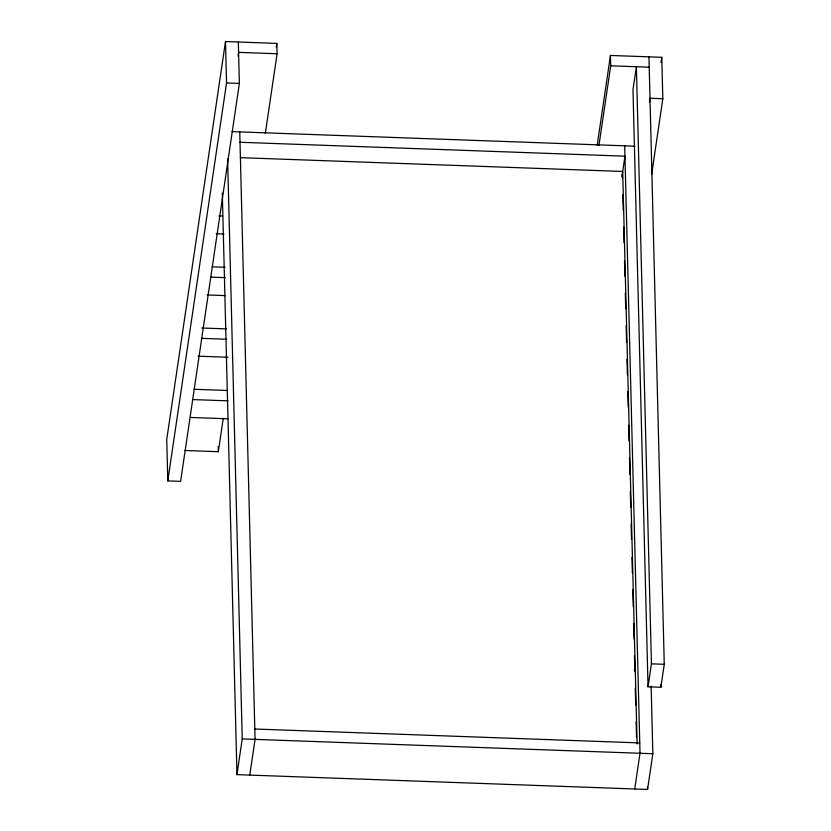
<?xml version="1.0" encoding="UTF-8"?>
<svg xmlns="http://www.w3.org/2000/svg" width="831" height="831" viewBox="0 0 831 831"><rect width="100%" height="100%" fill="white"/><g stroke="black" fill="none" stroke-linecap="round" stroke-linejoin="round"><path stroke-width="1.25" d="M265.338 133.344L277.087 53.755L276.827 43.399L225.502 41.55L166.74 439.495L167.789 480.91L180.618 481.378L239.38 83.432L238.331 42.017M167.789 480.91L226.551 82.965L225.502 41.55M238.03 56.217L238.601 52.363L277.087 53.755M276.266 47.253L276.827 43.399M184.97 450.495L218.324 451.7L223.259 418.325M651.14 686.24L652.844 753.738L647.567 789.45L236.96 774.627L242.237 738.915L227.611 158.7M249.788 775.084L255.065 739.372L239.754 131.911M597.188 145.311L610.453 55.448L661.777 57.308L662.826 98.723L651.639 174.458M598.964 145.394L610.712 65.805L610.453 55.448M621.952 176.577L624.964 156.166L240.014 142.267M649.427 102.109L649.987 98.255L662.826 98.723M661.019 62.439L661.777 57.308M634.385 670.139L634.759 667.584M648.035 686.801L651.431 663.844L636.38 66.729L632.983 89.686L648.035 686.801L660.874 687.258L664.26 664.301L648.949 56.84M634.739 788.983L640.015 753.27L624.694 145.809M610.712 65.805L649.208 67.197M226.551 82.965L239.38 83.432M232.057 131.63L634.967 146.183M240.346 157.661L622.699 171.466L637.128 743.974M218.844 215.873L222.729 216.008M216.205 233.729L223.986 234.01M212.134 266.834L225.087 267.302M211.105 277.139L225.346 277.658M207.168 294.953L225.305 295.607M201.798 328.006L226.406 328.899M202.058 338.362L226.676 339.256M198.131 356.177L227.923 357.247M194.059 389.282L227.736 390.497M193.021 399.586L227.995 400.843M190.382 417.442L227.943 418.793M651.431 663.844L664.26 664.301M254.805 729.016L639.745 742.924M242.237 738.915L652.844 753.738M660.801 684.671L660.874 687.258M647.505 786.853L647.567 789.45M622.326 174.022L622.419 177.907M622.845 194.745L623.24 210.285M623.666 227.123L624.05 242.673M624.507 260.737L624.902 276.349M625.327 293.187L625.722 308.727M626.148 325.565L626.564 342.403M626.99 359.241L627.384 374.791M627.81 391.63L628.205 407.169M628.662 425.306L629.046 440.846M629.472 457.684L629.898 474.522M630.324 491.36L630.719 507.087M631.134 523.738L631.529 539.288M631.986 557.424L632.381 572.964M632.807 589.802L633.232 606.64M633.648 623.479L634.043 639.018M634.468 655.856L634.863 671.469M635.289 688.245L635.705 705.083M636.13 721.921L636.525 737.461M222.303 193.072L236.96 774.627M218.2 446.527L218.324 451.7"/></g></svg>
